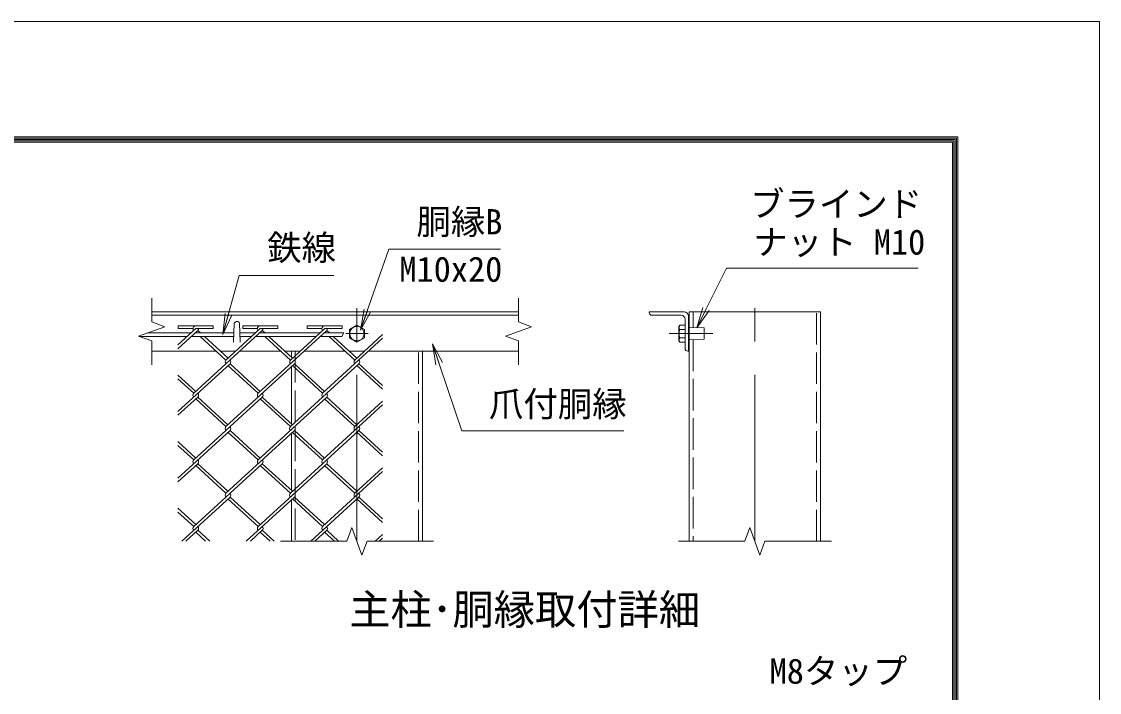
# Model space of a CAD drawing. Units: millimetres at full size; details may follow other scales. Extents: x -12600 to 12600, y -8910 to 8910.
# Drawn here: x 6434 to 12600, y 5072 to 8910 of the extents above; entities that cross this region are included whole.
import ezdxf
from ezdxf.enums import TextEntityAlignment as Align

# ---------------------------------------------------------------- set-up
doc = ezdxf.new("R2010")
doc.units = ezdxf.units.MM
doc.header["$LTSCALE"] = 30
doc.linetypes.add('DASHED', pattern=[7.5, 6, -1.5])
doc.linetypes.add('USER1', pattern=[50.8, 31.75, -6.35, 6.35, -6.35])
for name, color, linetype, lineweight in [('0-0_D-STR1', 1, 'Continuous', 18), ('0-1_D-BMK', 2, 'USER1', 13), ('0-3_0', 7, 'Continuous', 18), ('0-6_D-STR3', 3, 'Continuous', 13), ('0-7_D-STR-DIM', 7, 'Continuous', 13), ('0-9_D-STR2', 7, 'Continuous', 13), ('0-A_D-STR-TXT', 7, 'Continuous', 13), ('0-B_D-TTL-TXT', 7, 'Continuous', 13), ('0-C_D-TTL', 7, 'Continuous', 18)]:
    doc.layers.add(name, color=color, linetype=linetype, lineweight=lineweight)
doc.styles.add('ＭＳ ゴシック', font='')
doc.styles.get('ＭＳ ゴシック').set_extended_font_data('MS Gothic')

# ---------------------------------------------------------------- blocks, each defined once
blk = doc.blocks.new('_Open')
at = {"layer": '0-3_0'}
blk.add_line((-30, 5), (0, 0), dxfattribs=at)
blk.add_lwpolyline([(-30, -5), (0, 0), (-30, 0)], dxfattribs=at)

msp = doc.modelspace()

# ---------------------------------------------------------------- linework, layer by layer
at = {"layer": '0-0_D-STR1'}
for p, q in [((7178.88, 7249.61), (9276.7, 7249.61)), ((7178.88, 7229.61), (9276.7, 7229.61)), ((10024.92, 7249.61), (10024.92, 7244.61)), ((10024.92, 7249.61), (10224.92, 7249.61)), ((10039.92, 7229.61), (10207.42, 7229.61)), ((10249.92, 7224.61), (10249.92, 7024.61)), ((11003.92, 5937.11), (11003.92, 7249.61)), ((7651.38, 7183.96), (7647.63, 7076.46)), ((7681.38, 7183.96), (7685.13, 7076.46)), ((10229.92, 7207.11), (10229.92, 7039.61)), ((7178.88, 7024.61), (7548.21, 7024.61)), ((7571.9, 7024.61), (7659.12, 7024.61)), ((7682.81, 7024.61), (7916.85, 7024.61)), ((7940.54, 7024.61), (8027.76, 7024.61)), ((7977.79, 7024.61), (7977.79, 6990.47)), ((8050.85, 7024.61), (8285.49, 7024.61)), ((8309.17, 7024.61), (8396.4, 7024.61)), ((8419.49, 7024.61), (9276.7, 7024.61)), ((8727.79, 5937.11), (8727.79, 7024.61)), ((10244.92, 7024.61), (10249.92, 7024.61)), ((7977.79, 6935.95), (7977.79, 6609.33)), ((7977.79, 6554.76), (7977.79, 6228.13)), ((7977.79, 6173.56), (7977.79, 5937.11))]:
    msp.add_line(p, q, dxfattribs=at)
at = {"layer": '0-0_D-STR1', "linetype": 'DASHED'}
for p, q in [((10276.42, 7249.61), (10276.42, 7158.95)), ((10981.42, 5937.11), (10981.42, 7249.61)), ((10276.42, 7090.27), (10276.42, 5937.11)), ((8000.29, 7024.61), (8000.29, 5937.11)), ((8705.29, 5937.11), (8705.29, 7024.61))]:
    msp.add_line(p, q, dxfattribs=at)
at = {"layer": '0-0_D-STR1'}
msp.add_lwpolyline([(11003.92, 7249.61), (10253.92, 7249.61), (10253.92, 5937.11)], dxfattribs=at)
for centre, radius, start, end in [((10039.92, 7244.61), 15, 180, 270), ((10207.42, 7207.11), 22.5, 0, 90), ((10224.92, 7224.61), 25, 0, 90), ((7666.38, 7177.71), 16.25, 22.61986, 157.38014), ((10244.92, 7039.61), 15, 180, 270)]:
    msp.add_arc(centre, radius, start, end, dxfattribs=at)
at = {"layer": '0-1_D-BMK'}
for p, q in [((8352.79, 5937.11), (8352.79, 7337.11)), ((10628.92, 5937.11), (10628.92, 7337.11)), ((8416.54, 7124.61), (8289.04, 7124.61)), ((10388.43, 7124.61), (10138.43, 7124.61))]:
    msp.add_line(p, q, dxfattribs=at)
at = {"layer": '0-6_D-STR3'}
for p, q in [((10194.92, 7165.86), (10199.44, 7173.68)), ((10194.92, 7165.86), (10194.92, 7083.36)), ((10199.44, 7173.68), (10229.92, 7173.68)), ((10229.92, 7173.68), (10229.92, 7075.53)), ((10249.92, 7089.61), (10249.92, 7159.61)), ((10338.92, 7092.11), (10338.92, 7157.11)), ((7382.16, 7108.36), (7108.1, 7108.36)), ((7403.98, 7128.36), (7154.84, 7128.36)), ((7648.74, 7108.36), (7405.84, 7108.36)), ((7649.44, 7128.36), (7427.67, 7128.36)), ((7772.62, 7128.36), (7683.32, 7128.36)), ((7750.8, 7108.36), (7684.02, 7108.36)), ((8119.43, 7108.36), (7774.48, 7108.36)), ((8141.26, 7128.36), (7796.31, 7128.36)), ((8266.8, 7108.36), (8142.53, 7108.36)), ((8278.34, 7128.36), (8164.35, 7128.36)), ((8352.79, 7075.53), (8310.29, 7100.07)), ((8395.29, 7100.07), (8352.79, 7075.53)), ((10199.44, 7149.14), (10229.92, 7149.14)), ((10199.44, 7100.07), (10229.92, 7100.07)), ((10338.92, 7092.11), (10253.92, 7089.61)), ((10194.92, 7083.36), (10199.44, 7075.53)), ((10199.44, 7075.53), (10229.92, 7075.53))]:
    msp.add_line(p, q, dxfattribs=at)
for points in [[(8310.29, 7100.07), (8310.29, 7149.14), (8352.79, 7173.68)], [(8352.79, 7173.68), (8395.29, 7149.14), (8395.29, 7100.07)], [(10253.92, 7089.61), (10253.92, 7159.61), (10338.92, 7157.11)]]:
    msp.add_lwpolyline(points, dxfattribs=at)
msp.add_circle((8352.79, 7124.61), 41.25, dxfattribs=at)
for centre, radius, start, end in [((10217.37, 7161.41), 21.72, 145.61575, 214.38425), ((10251.92, 7159.61), 2, 0, 180), ((10276.85, 7124.61), 81.2, 162.41205, 197.58795), ((10217.37, 7087.8), 21.72, 145.61575, 214.38425), ((10251.92, 7089.61), 2, 180, 0)]:
    msp.add_arc(centre, radius, start, end, dxfattribs=at)
at = {"layer": '0-7_D-STR-DIM'}
for p, q in [((7178.88, 7328.36), (7178.88, 7191.62)), ((9276.7, 7328.36), (9276.7, 7191.62)), ((7253.76, 7164.36), (7104, 7109.85)), ((7178.88, 7191.62), (7253.76, 7164.36)), ((9351.58, 7164.36), (9201.81, 7109.85)), ((9276.7, 7191.62), (9351.58, 7164.36)), ((7104, 7109.85), (7178.88, 7082.6)), ((8278.34, 7128.36), (8266.8, 7108.36)), ((9201.81, 7109.85), (9276.7, 7082.6)), ((7178.88, 7082.6), (7178.88, 6945.86)), ((9276.7, 7082.6), (9276.7, 6945.86)), ((8323.93, 6016.39), (8295.07, 5937.11)), ((8381.65, 5857.82), (8323.93, 6016.39)), ((10600.06, 6016.39), (10571.2, 5937.11)), ((10657.78, 5857.82), (10600.06, 6016.39)), ((7915.29, 5937.11), (8295.07, 5937.11)), ((8410.5, 5937.11), (8381.65, 5857.82)), ((8410.5, 5937.11), (8790.29, 5937.11)), ((10191.42, 5937.11), (10571.2, 5937.11)), ((10686.64, 5937.11), (10657.78, 5857.82)), ((10686.64, 5937.11), (11066.42, 5937.11))]:
    msp.add_line(p, q, dxfattribs=at)
at = {"layer": '0-9_D-STR2'}
for p, q in [((7431.19, 7153.54), (7328.88, 7059.79)), ((7331.19, 7169.54), (7531.19, 7169.54)), ((7331.19, 7153.54), (7331.19, 7169.54)), ((7331.19, 7153.54), (7415.13, 7153.54)), ((7431.19, 7153.54), (7531.19, 7153.54)), ((7531.19, 7153.54), (7531.19, 7169.54)), ((7799.83, 7153.54), (7603.67, 6973.79)), ((7699.83, 7169.54), (7899.83, 7169.54)), ((7699.83, 7153.54), (7699.83, 7169.54)), ((7699.83, 7153.54), (7783.77, 7153.54)), ((8168.47, 7153.54), (7972.31, 6973.79)), ((8068.47, 7169.54), (8268.47, 7169.54)), ((8068.47, 7153.54), (8068.47, 7169.54)), ((8068.47, 7153.54), (8152.41, 7153.54)), ((8168.47, 7153.54), (8268.47, 7153.54)), ((8268.47, 7153.54), (8268.47, 7169.54)), ((7443.03, 7142.69), (7328.88, 7038.09)), ((7811.67, 7142.69), (7419.38, 6783.22)), ((7434.99, 7128.36), (7431.19, 7131.84)), ((7458.67, 7128.36), (7443.03, 7142.69)), ((7603.67, 6973.79), (7456.82, 7108.36)), ((7615.51, 6984.64), (7480.5, 7108.36)), ((8180.01, 7142.96), (7787.72, 6783.49)), ((7803.63, 7128.36), (7799.83, 7131.84)), ((7827.31, 7128.36), (7811.67, 7142.69)), ((7972.31, 6973.79), (7825.46, 7108.36)), ((7984.15, 6984.64), (7849.14, 7108.36)), ((8499.93, 7098.32), (8156.36, 6783.49)), ((8172.27, 7128.36), (8168.17, 7132.11)), ((8195.95, 7128.36), (8180.01, 7142.96)), ((8340.95, 6973.79), (8194.09, 7108.36)), ((8352.79, 6984.64), (8217.78, 7108.36)), ((8499.93, 7119.48), (8340.95, 6973.79)), ((7627.09, 6952.39), (7328.88, 6679.13)), ((7995.69, 6952.36), (7603.4, 6592.89)), ((7787.72, 6783.49), (7615.24, 6941.54)), ((7799.56, 6794.34), (7627.09, 6952.39)), ((8364.33, 6952.36), (7972.04, 6592.89)), ((8156.36, 6783.49), (7983.88, 6941.54)), ((8168.2, 6794.34), (7995.72, 6952.39)), ((8499.93, 6806.41), (8352.49, 6941.51)), ((8499.93, 6828.11), (8364.33, 6952.36)), ((7430.92, 6794.34), (7328.88, 6887.85)), ((7419.08, 6783.49), (7328.88, 6866.15)), ((7442.77, 6761.79), (7328.88, 6657.43)), ((7811.4, 6761.79), (7419.08, 6402.29)), ((7603.4, 6592.89), (7430.92, 6750.94)), ((7615.24, 6603.74), (7442.77, 6761.79)), ((8180.04, 6761.79), (7787.72, 6402.29)), ((7972.04, 6592.89), (7799.56, 6750.94)), ((7983.88, 6603.74), (7811.4, 6761.79)), ((8340.68, 6592.89), (8168.2, 6750.94)), ((8352.52, 6603.74), (8180.04, 6761.79)), ((8499.93, 6738.82), (8340.68, 6592.89)), ((8499.93, 6717.12), (8156.36, 6402.29)), ((7627.09, 6571.19), (7328.88, 6297.94)), ((7995.72, 6571.19), (7603.4, 6211.69)), ((7787.72, 6402.3), (7615.24, 6560.34)), ((7799.56, 6413.14), (7627.09, 6571.19)), ((8364.36, 6571.19), (7972.04, 6211.69)), ((8156.36, 6402.29), (7984.91, 6559.39)), ((8168.2, 6413.14), (7995.72, 6571.19)), ((8499.93, 6425.26), (8352.52, 6560.34)), ((8499.93, 6446.96), (8364.36, 6571.19)), ((7430.92, 6413.14), (7328.88, 6506.65)), ((7419.08, 6402.29), (7328.88, 6484.95)), ((7442.77, 6380.59), (7328.88, 6276.23)), ((7811.4, 6380.59), (7419.08, 6021.1)), ((7603.4, 6211.69), (7430.92, 6369.74)), ((7615.24, 6222.55), (7442.77, 6380.59)), ((8180.04, 6380.59), (7787.72, 6021.1)), ((7972.04, 6211.69), (7799.56, 6369.74)), ((7983.88, 6222.55), (7811.4, 6380.59)), ((8340.68, 6211.69), (8168.2, 6369.74)), ((8352.52, 6222.55), (8180.04, 6380.59)), ((8499.93, 6357.62), (8340.68, 6211.69)), ((8499.93, 6335.92), (8156.36, 6021.1)), ((7627.09, 6189.99), (7351.11, 5937.11)), ((7787.72, 6021.1), (7615.24, 6179.14)), ((7799.56, 6031.95), (7627.09, 6189.99)), ((7995.72, 6189.99), (7719.75, 5937.11)), ((8156.36, 6021.1), (7983.88, 6179.14)), ((8168.2, 6031.95), (7995.72, 6189.99)), ((8364.36, 6189.99), (8088.39, 5937.11)), ((8499.93, 6044.06), (8352.52, 6179.14)), ((8499.93, 6065.77), (8364.36, 6189.99)), ((7430.92, 6031.95), (7328.88, 6125.45)), ((7419.08, 6021.1), (7328.88, 6103.75)), ((7442.77, 5999.39), (7374.79, 5937.11)), ((7487.06, 5937.11), (7430.92, 5988.54)), ((7510.74, 5937.11), (7442.77, 5999.39)), ((7811.4, 5999.39), (7743.43, 5937.11)), ((7855.7, 5937.11), (7799.56, 5988.54)), ((7879.38, 5937.11), (7811.4, 5999.39)), ((8180.04, 5999.39), (8112.07, 5937.11)), ((8224.33, 5937.11), (8168.2, 5988.54)), ((8248.02, 5937.11), (8180.04, 5999.39)), ((8499.93, 5976.43), (8457.03, 5937.11)), ((8499.93, 5954.72), (8480.71, 5937.11))]:
    msp.add_line(p, q, dxfattribs=at)
msp.add_lwpolyline([(7799.83, 7153.54), (7899.83, 7153.54), (7899.83, 7169.54)], dxfattribs=at)
for centre, start, end in [((7431.19, 7153.54), 95, 222.5), ((7431.19, 7153.54), 317.5, 0), ((7799.83, 7153.54), 95, 222.5), ((7799.83, 7153.54), 317.5, 0), ((8168.47, 7153.54), 85, 222.5), ((8168.47, 7153.54), 317.5, 0), ((7615.51, 6962.94), 137.5, 222.5), ((7615.51, 6962.94), 317.5, 42.5), ((7984.15, 6962.94), 137.5, 222.5), ((7984.15, 6962.94), 317.5, 42.5), ((8352.79, 6962.94), 137.5, 222.5), ((8352.79, 6962.94), 317.5, 42.5), ((7431.19, 6772.34), 137.5, 222.5), ((7431.19, 6772.34), 317.5, 42.5), ((7799.83, 6772.34), 137.5, 222.5), ((7799.83, 6772.34), 317.5, 42.5), ((8168.47, 6772.34), 137.5, 222.5), ((8168.47, 6772.34), 317.5, 42.5), ((7615.24, 6582.04), 137.5, 222.5), ((7615.24, 6582.04), 317.5, 42.5), ((7983.88, 6582.04), 137.5, 222.5), ((7983.88, 6582.04), 317.5, 42.5), ((8352.79, 6581.74), 137.5, 222.5), ((8352.79, 6581.74), 317.5, 42.5), ((7430.9, 6391.42), 137.5, 222.5), ((7430.9, 6391.42), 317.5, 42.5), ((7799.53, 6391.42), 137.5, 222.5), ((7799.53, 6391.42), 317.5, 42.5), ((8168.17, 6391.42), 137.5, 222.5), ((8168.17, 6391.42), 317.5, 42.5), ((7615.24, 6200.84), 137.5, 222.5), ((7615.24, 6200.84), 317.5, 42.5), ((7983.88, 6200.84), 137.5, 222.5), ((7983.88, 6200.84), 317.5, 42.5), ((8352.79, 6200.55), 137.5, 222.5), ((8352.79, 6200.55), 317.5, 42.5), ((7430.9, 6010.22), 137.5, 222.5), ((7430.9, 6010.22), 317.5, 42.5), ((7799.86, 6009.97), 137.5, 222.5), ((7799.86, 6009.97), 317.5, 42.5), ((8168.5, 6009.97), 137.5, 222.5), ((8168.5, 6009.97), 317.5, 42.5)]:
    msp.add_arc(centre, 16.06, start, end, dxfattribs=at)
at = {"layer": '0-A_D-STR-TXT'}
for points in [[(9173.5, 7607.24), (8535.7, 7607.24), (8374.14, 7146.06)], [(11564.03, 7498.66), (10466.34, 7498.66), (10297.32, 7160.15)], [(8220.98, 7457.87), (7678.36, 7457.87), (7586.36, 7121.4)], [(9879.28, 6569.2), (8952.14, 6569.2), (8785.37, 7065.11)]]:
    msp.add_lwpolyline(points, dxfattribs=at)
at = {"layer": '0-C_D-TTL', "color": 2}
msp.add_lwpolyline([(-12600, 8910), (12600, 8910), (12600, -8910), (-12600, -8910)], close=True, dxfattribs=at)
at = {"layer": '0-C_D-TTL'}
for points in [[(-11790, 8250), (11790, 8250), (11790, -8250), (-11790, -8250)], [(-11782.5, 8242.5), (11782.5, 8242.5), (11782.5, -8242.5), (-11782.5, -8242.5)], [(-11775, 8235), (11775, 8235), (11775, -8235), (-11775, -8235)], [(-11767.5, 8227.5), (11767.5, 8227.5), (11767.5, -8227.5), (-11767.5, -8227.5)], [(-11760, 8220), (11760, 8220), (11760, -8220), (-11760, -8220)]]:
    msp.add_lwpolyline(points, close=True, dxfattribs=at)

# ---------------------------------------------------------------- block references
at = {"layer": '0-A_D-STR-TXT', "xscale": 4, "yscale": 4}
for p, rotation in [((7585.83, 7119.48), 254.70628), ((8373.48, 7144.17), 250.69402), ((10296.42, 7158.36), 243.46648), ((8784.73, 7067.01), 108.58745)]:
    msp.add_blockref('_Open', p, dxfattribs=dict(at, rotation=rotation))

# ---------------------------------------------------------------- texts
at = {"layer": '0-A_D-STR-TXT', "style": 'ＭＳ ゴシック'}
for s, p in [('ブラインド', (10601.6, 7751.2)), ('胴縁B', (8693.04, 7649.18)), ('鉄線', (7839.51, 7500.96)), ('ナット M10', (10620.63, 7533.37)), ('M10x20', (8595.57, 7378.02)), ('爪付胴縁', (9107.96, 6606.96)), ('M8タップ', (10713.45, 5078.59))]:
    msp.add_text(s, height=144.3, dxfattribs=at).set_placement(p, align=Align.BOTTOM_LEFT)
at = {"layer": '0-B_D-TTL-TXT', "style": 'ＭＳ ゴシック'}
msp.add_text('主柱･胴縁取付詳細', height=173.1, dxfattribs=at).set_placement((8308.85, 5408.31), align=Align.BOTTOM_LEFT)

doc.saveas('drawing.dxf')
